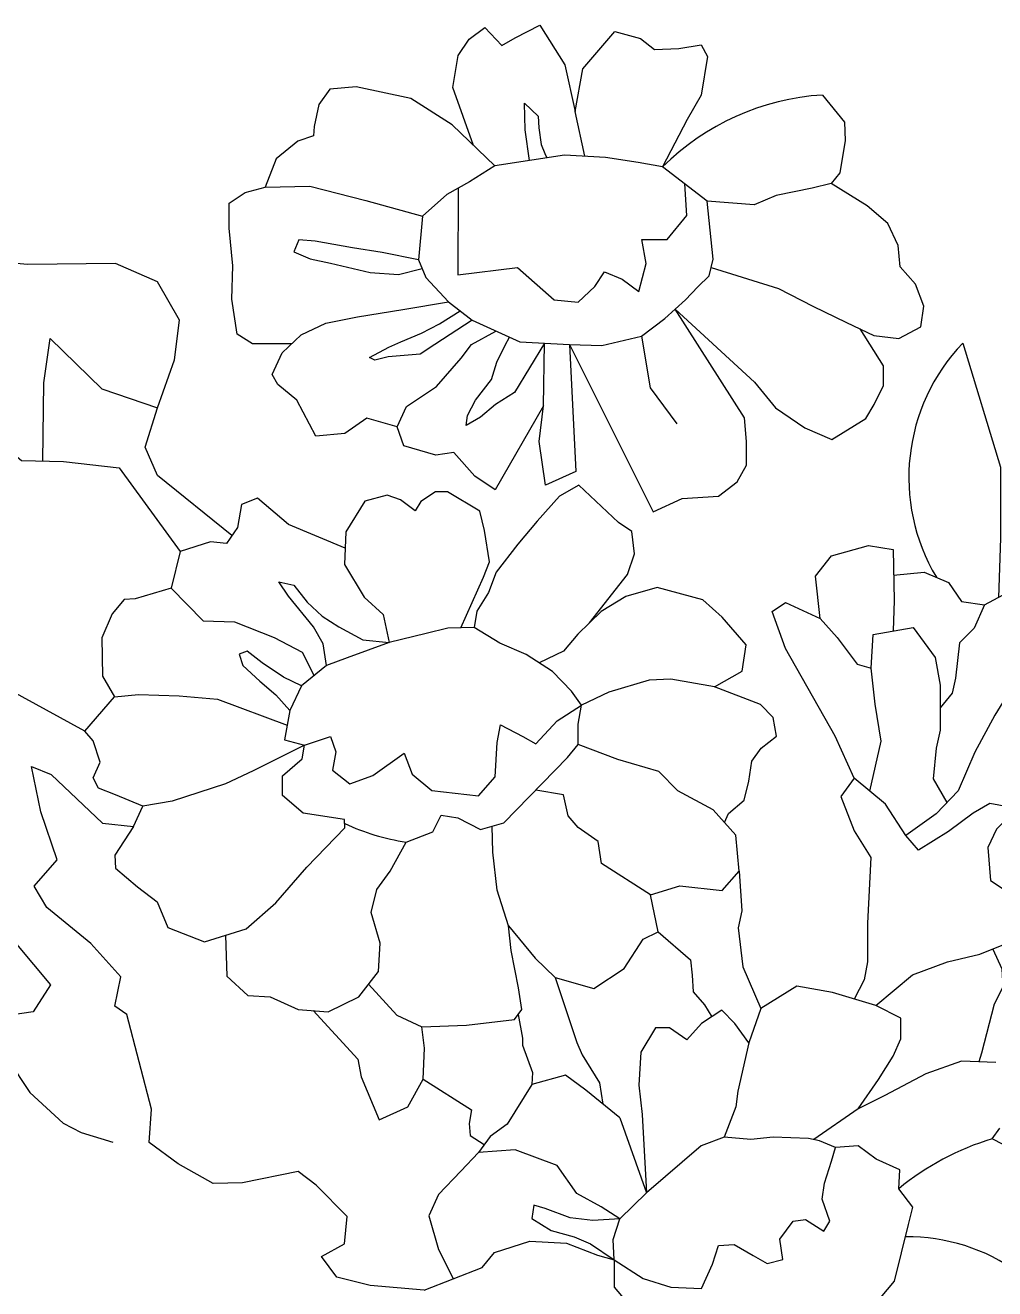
# Model space of a CAD drawing. Header units: millimetres. Extents: x 605064 to 1210630, y 1310999 to 2622410.
# Drawn here: x 605293.553 to 605295.211, y 1311236.177 to 1311238.338 of the extents above; entities that cross this region are included whole.
import ezdxf

# ---------------------------------------------------------------- set-up
doc = ezdxf.new("R2010")
doc.units = ezdxf.units.MM
doc.layers.add('elenarbi-free_blocks', color=7, linetype='Continuous')

# ---------------------------------------------------------------- blocks, each defined once
blk = doc.blocks.new('A$C20C8591F')
at = {"layer": 'elenarbi-free_blocks', "color": 50}
for p, q in [((4.311, 17.175), (4.2, 17.302)), ((4.401, 16.894), (4.311, 17.175)), ((7.086, 17.117), (6.409, 16.784)), ((4.311, 16.691), (4.401, 16.894)), ((6.409, 16.784), (6.046, 16.612)), ((4.379, 16.556), (4.311, 16.691)), ((6.046, 16.612), (5.349, 16.385)), ((4.604, 16.467), (4.379, 16.556)), ((4.964, 16.32), (4.604, 16.467)), ((4.84, 16.051), (4.964, 16.32)), ((5.349, 16.385), (4.964, 16.32)), ((4.84, 16.051), (4.596, 15.675)), ((7.116, 15.515), (7.616, 16.034)), ((4.596, 15.675), (4.603, 15.503)), ((4.603, 15.503), (4.892, 15.257)), ((6.709, 15.047), (7.116, 15.515)), ((4.892, 15.257), (5.151, 15.06)), ((5.151, 15.06), (5.292, 14.727)), ((6.321, 14.709), (6.709, 15.047)), ((5.292, 14.727), (5.773, 14.537)), ((5.773, 14.537), (6.321, 14.709))]:
    blk.add_line(p, q, dxfattribs=at)
at = {"layer": 'elenarbi-free_blocks', "color": 30}
for p, q in [((7.056, 16.938), (7.086, 17.117)), ((6.797, 16.717), (7.056, 16.938)), ((6.797, 16.458), (6.797, 16.717)), ((7.068, 16.225), (6.797, 16.458)), ((7.61, 16.145), (7.068, 16.225)), ((7.616, 16.034), (7.61, 16.145))]:
    blk.add_line(p, q, dxfattribs=at)
at = {"layer": 'elenarbi-free_blocks', "color": 84}
for p, q in [((3.501, 16.837), (3.76, 16.736)), ((3.625, 16.242), (3.501, 16.837)), ((3.76, 16.736), (4.435, 16.096)), ((3.839, 15.612), (3.625, 16.242)), ((4.435, 16.096), (4.84, 16.051)), ((3.536, 15.268), (3.839, 15.612)), ((3.704, 14.987), (3.536, 15.268)), ((4.278, 14.515), (3.704, 14.987)), ((4.672, 14.077), (4.278, 14.515)), ((4.593, 13.694), (4.672, 14.077)), ((4.751, 13.582), (4.593, 13.694)), ((5.078, 12.34), (4.751, 13.582)), ((5.044, 11.902), (5.078, 12.34)), ((5.427, 11.621), (5.044, 11.902)), ((5.888, 11.362), (5.427, 11.621)), ((7.002, 11.52), (6.271, 11.374)), ((7.238, 11.34), (7.002, 11.52)), ((6.271, 11.374), (5.888, 11.362)), ((7.644, 10.932), (7.238, 11.34)), ((7.611, 10.572), (7.644, 10.932)), ((7.307, 10.404), (7.611, 10.572)), ((7.509, 10.134), (7.307, 10.404)), ((7.948, 10.022), (7.509, 10.134)), ((8.657, 9.965), (7.948, 10.022))]:
    blk.add_line(p, q, dxfattribs=at)
at = {"layer": 'elenarbi-free_blocks', "color": 50}
for points in [[(9.303, 24.994), (9.031, 25.755), (9.103, 26.173), (9.246, 26.388), (9.45, 26.541), (9.675, 26.306), (9.849, 26.408), (10.176, 26.571), (10.503, 26.051), (10.638, 25.438)], [(10.766, 24.851), (10.638, 25.438), (10.74, 26), (11.159, 26.49), (11.496, 26.398), (11.68, 26.255), (11.997, 26.265), (12.293, 26.316), (12.375, 26.163), (12.293, 25.653), (12.109, 25.336), (11.784, 24.713)], [(9.582, 24.724), (9.023, 25.265), (8.481, 25.612), (7.764, 25.765), (7.417, 25.734), (7.274, 25.53), (7.212, 25.244), (7.202, 25.122), (6.998, 25.05), (6.712, 24.816), (6.567, 24.447)], [(10.039, 24.796), (9.983, 25.198), (9.974, 25.549), (9.974, 25.549), (10.154, 25.378), (10.163, 25.225), (10.19, 25.008), (10.241, 24.89), (10.266, 24.831)], [(13.883, 25.656), (14.172, 25.3), (14.181, 25.06), (14.114, 24.636), (13.998, 24.492), (13.748, 24.434), (13.276, 24.338), (12.987, 24.213), (12.372, 24.264)], [(6.917, 22.388), (6.402, 22.388), (6.202, 22.516), (6.131, 22.975), (6.143, 23.411), (6.096, 23.906), (6.096, 24.235), (6.308, 24.377), (6.567, 24.447), (7.157, 24.459), (7.888, 24.271), (8.636, 24.064)], [(12.423, 23.391), (13.306, 23.114), (13.758, 22.883), (14.201, 22.671), (14.558, 22.498), (14.885, 22.459), (15.174, 22.613), (15.213, 22.883), (15.107, 23.171), (14.905, 23.402), (14.876, 23.681), (14.741, 23.97), (14.471, 24.201), (13.998, 24.492)], [(8.58, 23.491), (8.106, 23.586), (7.716, 23.651), (7.224, 23.735), (7.011, 23.753), (6.946, 23.596), (7.159, 23.503), (7.428, 23.447), (7.948, 23.327), (8.319, 23.299), (8.63, 23.376)], [(8.303, 21.3), (7.901, 21.413), (7.615, 21.21), (7.234, 21.175), (6.983, 21.651), (6.733, 21.853), (6.661, 21.984), (6.792, 22.269), (7.042, 22.507), (7.363, 22.661), (7.78, 22.745), (8.375, 22.84), (8.976, 22.941)], [(9.285, 22.699), (8.795, 22.381), (8.603, 22.255), (8.185, 22.217), (8.009, 22.176), (7.939, 22.211), (8.191, 22.345), (8.349, 22.416), (8.619, 22.527), (8.859, 22.65), (9.13, 22.82)], [(10.562, 22.38), (11.662, 20.183), (12.043, 20.36), (12.519, 20.387), (12.764, 20.577), (12.886, 20.795), (12.886, 21.107), (12.859, 21.419), (11.952, 22.843)], [(11.952, 22.843), (12.991, 21.886), (13.268, 21.547), (13.653, 21.286), (14.007, 21.132), (14.454, 21.409), (14.562, 21.593), (14.685, 21.84), (14.685, 22.101), (14.38, 22.584)], [(10.224, 21.576), (9.588, 20.472), (9.323, 20.652), (9.047, 20.964), (8.807, 20.928), (8.387, 21.048), (8.303, 21.3), (8.423, 21.564), (8.819, 21.827), (9.143, 22.199), (9.275, 22.379), (9.598, 22.556)], [(10.237, 22.397), (9.84, 21.75), (9.591, 21.59), (9.396, 21.425), (9.207, 21.318), (9.225, 21.448), (9.331, 21.649), (9.538, 21.921), (9.609, 22.146), (9.721, 22.37), (9.774, 22.476)], [(10.562, 22.38), (10.645, 20.712), (10.248, 20.532), (10.248, 20.532), (10.164, 21.108), (10.224, 21.576), (10.237, 22.397)], [(11.508, 22.488), (11.623, 21.813), (11.971, 21.337)], [(9.138, 18.66), (9.436, 19.323), (9.514, 19.525), (9.448, 19.939), (9.386, 20.191), (8.964, 20.447), (8.806, 20.447), (8.612, 20.319), (8.537, 20.195), (8.347, 20.34), (8.169, 20.402), (7.875, 20.323), (7.627, 19.922), (7.61, 19.49), (7.868, 19.061), (8.119, 18.836), (8.196, 18.466)], [(10.827, 18.727), (11.325, 19.362), (11.417, 19.63), (11.384, 19.924), (11.207, 20.042), (11.056, 20.184), (10.685, 20.534), (10.433, 20.39), (10.139, 20.062), (9.887, 19.76), (9.601, 19.391), (9.5, 19.122), (9.349, 18.879), (9.311, 18.664)], [(7.618, 19.706), (6.876, 20.017), (6.467, 20.362), (6.258, 20.279), (6.205, 19.975), (6.059, 19.766), (5.849, 19.787), (5.451, 19.661), (5.336, 19.18), (5.755, 18.751), (6.164, 18.74), (6.687, 18.531), (7.054, 18.342), (7.211, 18.03)], [(7.375, 18.163), (7.328, 18.451), (7.202, 18.674), (6.875, 19.075), (6.748, 19.264), (6.943, 19.218), (7.121, 18.995), (7.316, 18.811), (7.534, 18.674), (7.85, 18.502), (8.196, 18.466)], [(5.336, 19.18), (4.863, 19.042), (4.717, 19.031), (4.56, 18.843), (4.423, 18.529), (4.434, 18.026), (4.591, 17.754), (4.905, 17.786), (5.44, 17.765), (5.942, 17.723), (6.857, 17.382)], [(12.465, 17.886), (12.831, 18.09), (12.883, 18.435), (12.569, 18.801), (12.314, 19.026), (11.715, 19.191), (11.303, 19.071), (10.98, 18.876), (10.673, 18.577), (10.486, 18.352), (10.166, 18.198)], [(7.047, 17.896), (6.808, 18.01), (6.53, 18.198), (6.334, 18.353), (6.227, 18.312), (6.277, 18.165), (6.497, 17.961), (6.71, 17.782), (6.891, 17.576)], [(12.598, 16.103), (12.65, 16.221), (12.855, 16.396), (12.917, 16.647), (12.959, 16.91), (13.08, 17.081), (13.281, 17.235), (13.236, 17.482), (13.072, 17.654), (12.465, 17.886), (11.894, 17.986), (11.61, 17.971), (11.078, 17.814), (10.719, 17.646)], [(4.2, 17.302), (4.591, 17.754)], [(11.626, 15.154), (12.011, 15.27), (12.568, 15.21), (12.79, 15.466), (12.747, 15.937), (12.448, 16.27), (11.985, 16.518), (11.737, 16.775), (11.198, 16.929), (10.676, 17.128)], [(9.764, 14.747), (10.111, 14.324), (10.376, 14.068), (10.881, 13.923), (11.283, 14.188), (11.532, 14.573), (11.729, 14.667), (11.626, 15.154), (10.984, 15.565), (10.941, 15.855), (10.676, 16.039), (10.547, 16.193), (10.487, 16.467), (10.121, 16.527)], [(7.927, 13.981), (8.296, 13.574), (8.623, 13.421), (9.21, 13.443), (9.84, 13.519), (9.938, 13.65), (9.895, 13.932), (9.797, 14.421), (9.764, 14.747), (9.612, 15.214), (9.558, 15.714), (9.549, 16.056)], [(6.047, 14.623), (6.067, 14.084), (6.339, 13.834), (6.633, 13.813), (7.002, 13.65), (7.394, 13.617), (7.796, 13.813), (8.057, 14.149), (8.079, 14.519), (7.959, 14.921), (8.035, 15.225), (8.209, 15.464), (8.419, 15.847)], [(16.537, 11.732), (16.112, 11.95), (16.212, 12.092)], [(16.162, 12.954), (15.71, 12.971), (15.24, 12.803), (14.704, 12.519), (14.352, 12.343), (14.352, 12.343), (14.621, 12.728), (14.813, 13.037), (14.914, 13.263), (14.914, 13.535), (14.585, 13.702), (14.015, 13.87), (13.546, 13.953), (13.077, 13.66), (12.918, 13.209), (12.773, 12.578), (12.748, 12.369), (12.596, 11.971)], [(12.918, 13.209), (12.732, 13.465), (12.564, 13.641), (12.296, 13.465), (12.103, 13.248), (11.877, 13.407), (11.693, 13.407), (11.5, 13.089), (11.475, 12.654), (11.517, 12.269)], [(11.224, 12.227), (10.78, 12.587), (10.512, 12.788), (10.068, 12.662), (9.747, 12.141), (9.747, 12.141), (9.521, 11.982), (9.37, 11.771)], [(14.352, 12.343), (13.771, 11.94)], [(11.224, 12.227), (11.575, 11.24)], [(11.517, 12.269), (11.575, 11.24)], [(8.657, 9.965), (9.419, 10.262), (9.579, 10.459), (10.045, 10.606), (10.524, 10.581), (10.929, 10.422), (11.15, 10.36), (11.137, 10.63), (11.223, 10.9), (10.978, 11.059), (10.659, 11.231), (10.401, 11.599), (9.849, 11.807), (9.37, 11.771), (9.137, 11.525), (8.842, 11.219), (8.719, 10.937), (8.842, 10.495), (9.038, 10.114)], [(11.223, 10.9), (10.868, 10.879), (10.573, 10.912), (10.245, 11.033), (10.097, 11.079), (10.071, 10.905), (10.325, 10.745), (10.627, 10.665), (10.841, 10.571), (11.15, 10.36)]]:
    blk.add_lwpolyline(points, dxfattribs=at)
at = {"layer": 'elenarbi-free_blocks', "color": 30}
for points in [[(12.372, 24.264), (11.784, 24.713), (11.465, 24.768), (11.036, 24.834), (10.496, 24.867), (9.582, 24.724), (9.252, 24.515), (8.955, 24.35), (8.636, 24.064), (8.58, 23.491), (8.679, 23.26), (8.976, 22.941), (9.285, 22.699), (9.912, 22.413), (10.562, 22.38), (10.986, 22.369)], [(9.104, 24.433), (9.099, 23.294), (9.882, 23.39), (10.362, 22.965), (10.678, 22.937), (10.897, 23.143), (11.021, 23.335), (11.254, 23.239), (11.474, 23.074), (11.57, 23.445), (11.515, 23.76), (11.515, 23.76), (11.844, 23.76), (11.844, 23.76), (12.105, 24.075), (12.078, 24.489)], [(10.986, 22.369), (11.508, 22.488), (11.817, 22.72), (12.087, 22.967), (12.249, 23.136), (12.396, 23.283), (12.45, 23.499), (12.372, 24.264)], [(8.419, 15.847), (8.77, 15.979), (8.88, 16.198), (9.099, 16.165), (9.396, 16.012), (9.703, 16.1), (10.538, 16.955), (10.676, 17.128), (10.676, 17.395), (10.719, 17.646), (10.59, 17.827), (10.339, 18.086), (9.994, 18.31), (9.648, 18.457), (9.311, 18.664), (8.965, 18.656), (8.68, 18.586), (8.196, 18.466), (7.643, 18.267), (7.375, 18.163), (7.047, 17.896), (6.891, 17.576), (6.822, 17.188), (7.086, 17.117)], [(7.086, 17.117), (7.427, 17.231), (7.496, 17.033), (7.453, 16.791), (7.678, 16.61), (7.98, 16.722), (8.395, 17.015), (8.499, 16.739), (8.758, 16.523), (9.371, 16.454), (9.587, 16.705), (9.613, 17.153), (9.657, 17.387), (9.95, 17.231), (10.123, 17.136), (10.4, 17.438), (10.4, 17.438), (10.719, 17.646)], [(11.15, 10.36), (11.15, 10.002), (11.294, 9.832)], [(14.645, 9.863), (14.831, 10.079), (15.015, 10.823), (15.069, 11.051), (14.886, 11.294), (14.901, 11.545), (14.589, 11.682), (14.353, 11.857), (14.057, 11.834), (14.057, 11.834), (13.844, 11.925), (13.699, 11.956), (13.235, 11.971), (12.946, 11.94), (12.596, 11.971), (12.292, 11.857), (11.575, 11.24), (11.223, 10.9)], [(11.15, 10.36), (11.529, 10.115), (11.895, 10.001), (12.298, 9.986), (12.442, 10.305), (12.518, 10.548), (12.724, 10.563), (12.975, 10.419), (13.157, 10.313), (13.363, 10.366), (13.325, 10.632), (13.5, 10.867), (13.66, 10.89), (13.903, 10.738), (13.979, 10.867), (13.88, 11.156), (13.911, 11.369), (14.002, 11.658), (14.057, 11.834)]]:
    blk.add_lwpolyline(points, dxfattribs=at)
at = {"layer": 'elenarbi-free_blocks', "color": 90}
for points in [[(6.132, 19.87), (5.154, 20.659), (4.992, 21.031), (5.154, 21.548), (5.38, 22.179), (5.444, 22.701), (5.153, 23.203), (4.602, 23.445), (3.453, 23.429), (1.964, 23.558), (2.207, 23.235), (2.337, 22.33), (2.563, 21.537), (3.372, 20.858), (3.923, 20.842), (4.651, 20.761), (5.451, 19.661)], [(4.2, 17.302), (0.956, 19.082), (1.824, 18.146), (1.824, 17.621), (2.921, 16.549), (1.893, 16.183), (2.852, 15.042), (3.752, 13.972), (3.524, 13.616), (3.04, 13.548), (2.984, 13.402), (3.197, 12.986), (3.479, 12.559), (3.918, 12.154), (4.154, 12.031), (4.57, 11.907)], [(17.676, 16.771), (17.05, 16.554), (16.699, 16.554), (16.171, 16.017), (16.055, 15.776), (16.088, 15.342), (16.581, 15.016), (16.738, 14.975)], [(16.119, 14.442), (16.238, 14.181), (16.254, 13.941), (16.139, 13.718), (15.973, 13.073), (15.936, 12.962)]]:
    blk.add_lwpolyline(points, dxfattribs=at)
at = {"layer": 'elenarbi-free_blocks', "color": 84}
for points in [[(3.648, 20.85), (3.664, 21.877), (3.745, 22.459), (4.424, 21.796), (5.154, 21.548)], [(15.725, 22.398), (16.22, 20.769), (16.22, 19.838), (16.196, 19.06)], [(13.855, 18.783), (13.792, 19.34), (14.005, 19.605), (14.489, 19.74), (14.812, 19.688), (14.825, 19.018), (14.812, 18.619)], [(14.818, 19.353), (15.218, 19.392), (15.541, 19.257), (15.709, 19.005), (16.012, 18.96), (15.877, 18.657), (15.683, 18.464), (15.632, 17.997), (15.587, 17.803), (15.428, 17.611)], [(16.012, 18.96), (16.381, 19.16), (16.616, 19.127), (16.616, 18.811), (16.649, 18.405), (16.908, 18.016), (16.843, 17.526)], [(14.301, 16.685), (14.052, 17.238), (13.397, 18.39), (13.226, 18.874), (13.397, 18.992), (13.855, 18.783), (14.078, 18.534), (14.34, 18.181), (14.524, 18.128)], [(14.505, 16.514), (14.655, 17.173), (14.576, 17.657), (14.524, 18.128), (14.55, 18.573), (15.074, 18.665), (15.362, 18.272), (15.428, 17.906), (15.428, 17.317), (15.375, 17.081), (15.336, 16.675), (15.519, 16.368)], [(17.363, 16.663), (16.843, 17.526), (16.358, 17.853), (16.148, 17.513), (15.886, 17.029), (15.664, 16.518), (15.375, 16.217), (14.977, 15.934)], [(14.585, 13.702), (15.068, 14.103), (15.526, 14.272), (15.95, 14.374), (16.289, 14.509)], [(16.435, 16.286), (16.08, 16.351), (15.862, 16.226), (15.537, 15.984), (15.144, 15.742), (14.977, 15.934), (14.71, 16.343), (14.301, 16.685), (14.125, 16.443), (14.301, 15.992), (14.518, 15.642), (14.475, 14.781), (14.475, 14.272), (14.433, 14.038), (14.3, 13.786)], [(12.79, 15.466), (12.827, 14.945), (12.778, 14.721), (12.841, 14.209), (13.077, 13.66)], [(11.729, 14.667), (12.151, 14.299), (12.174, 14.098), (12.185, 13.881), (12.335, 13.708), (12.43, 13.553)], [(10.376, 14.068), (10.66, 13.217), (10.732, 13.055), (10.957, 12.687), (11.002, 12.407)], [(7.198, 13.633), (7.787, 12.996), (7.83, 12.764), (8.063, 12.198), (8.44, 12.372), (8.643, 12.735), (8.658, 13.141), (8.623, 13.421)], [(9.889, 13.584), (9.948, 13.272), (9.948, 13.179), (10.076, 12.822), (10.068, 12.662)], [(8.643, 12.735), (9.275, 12.329), (9.247, 12.15), (9.261, 11.993), (9.445, 11.876)]]:
    blk.add_lwpolyline(points, dxfattribs=at)
at = {"layer": 'elenarbi-free_blocks', "color": 50}
for centre, radius, start, end in [((14.085, 22.401), 3.261, 93.5505, 134.8535), ((17.126, 8.579), 3.52, 106.7419, 129.5166), ((15.004, 8.182), 2.481, 54.2322, 90.6644)]:
    blk.add_arc(centre, radius, start, end, dxfattribs=at)
at = {"layer": 'elenarbi-free_blocks', "color": 84}
blk.add_arc((17.573, 20.634), 2.555, 136.3304, 210.8509, dxfattribs=at)
at = {"layer": 'elenarbi-free_blocks', "color": 30}
blk.add_arc((8.854, 18.759), 2.944, 245.0828, 261.5102, dxfattribs=at)

msp = doc.modelspace()

# ---------------------------------------------------------------- block references
at = {"xscale": 0.1302721832587849, "yscale": 0.1302721832587849, "zscale": 0.1302721832587849}
msp.add_blockref('A$C20C8591F', (605293.1074, 1311234.8763), dxfattribs=at)

doc.saveas('drawing.dxf')
